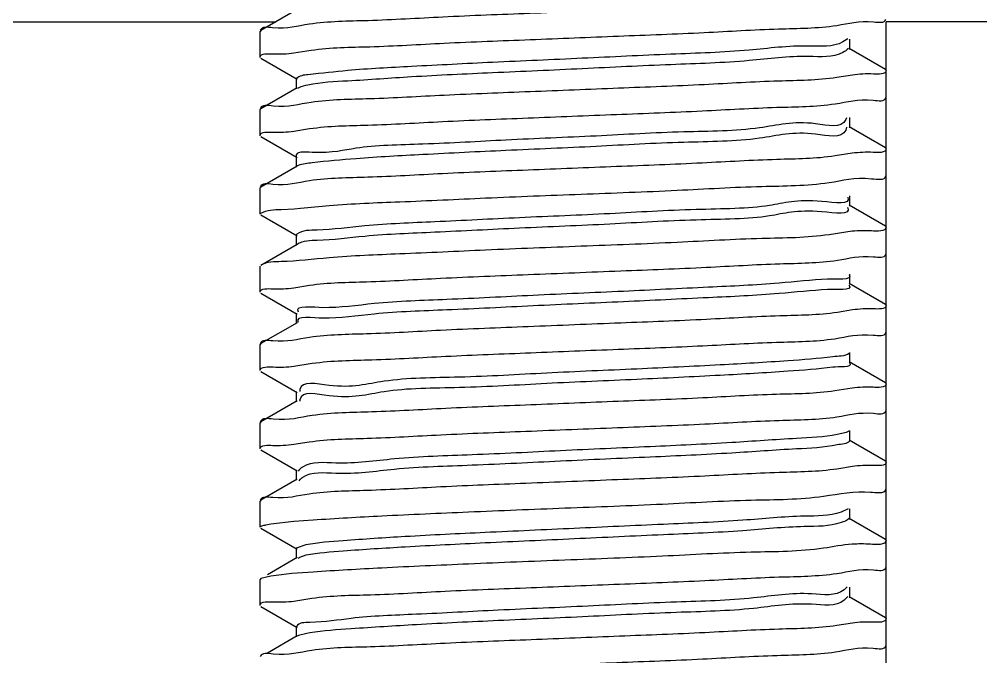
# Model space of a CAD drawing. Extents: x 69728788 to 150676229, y 20327566 to 43663798.
# Drawn here: x 75458411.1 to 75458495, y 20763363.9 to 20763419.5 of the extents above; entities that cross this region are included whole.
import ezdxf

# ---------------------------------------------------------------- set-up
doc = ezdxf.new("R2010")
doc.units = 0
doc.header["$LTSCALE"] = 1000
doc.header["$MEASUREMENT"] = 0
doc.layers.get('0').update_dxf_attribs({"linetype": 'CONTINUOUS'})
doc.layers.add('02___PRT_ALL_AXES', color=7, linetype='CONTINUOUS')

msp = doc.modelspace()

# ---------------------------------------------------------------- linework, layer by layer
at = {"color": 0, "linetype": 'Continuous'}
for p, q in [((75458435.3556541, 20763420.36783263), (75458432.19409183, 20763418.53760982)), ((75458354.75798476, 20763419.2901268), (75458433.49417287, 20763419.2901268)), ((75458582.32115392, 20763419.2901268), (75458486.74462287, 20763419.2901268)), ((75458486.74462287, 20763307.78417391), (75458486.74462287, 20763419.2901268)), ((75458432.19409183, 20763418.53760982), (75458432.12946227, 20763418.46284142)), ((75458483.40037633, 20763417.8207914), (75458482.98023978, 20763417.53520984)), ((75458483.59141509, 20763416.86989924), (75458483.59141509, 20763417.78015192)), ((75458435.07630682, 20763416.57653697), (75458436.59383544, 20763416.81729523)), ((75458486.67999332, 20763415.12416228), (75458483.51843101, 20763416.95438509)), ((75458432.19410779, 20763416.11243211), (75458435.35564058, 20763414.28222637)), ((75458483.80185671, 20763414.65078056), (75458482.43672492, 20763414.43076319)), ((75458435.28267002, 20763414.36670437), (75458435.28267002, 20763413.4564517)), ((75458435.3556541, 20763413.54093756), (75458432.19409183, 20763411.71071475)), ((75458435.49166462, 20763413.53763047), (75458435.3851695, 20763413.48767758)), ((75458432.19409183, 20763411.71071475), (75458432.12946227, 20763411.63594635)), ((75458483.28084463, 20763410.93216285), (75458483.22010264, 20763410.76249646)), ((75458483.59141509, 20763410.04300417), (75458483.59141509, 20763410.95325684)), ((75458435.07238172, 20763409.75854877), (75458436.44340782, 20763409.97939158)), ((75458483.29802883, 20763410.09761334), (75458483.22010264, 20763409.85224378)), ((75458486.67999332, 20763408.29726721), (75458483.51843101, 20763410.12749002)), ((75458432.19410779, 20763409.28553704), (75458435.35564058, 20763407.4553313)), ((75458435.28267002, 20763407.5398093), (75458435.28267002, 20763406.62955663)), ((75458483.7981763, 20763407.83230833), (75458482.29501928, 20763407.59348661)), ((75458435.3556541, 20763406.71404248), (75458432.19409183, 20763404.88381967)), ((75458435.44676583, 20763406.76483702), (75458435.35042, 20763406.7236608)), ((75458432.19409183, 20763404.88381967), (75458432.12946227, 20763404.80905128)), ((75458483.59141509, 20763403.21610909), (75458483.59141509, 20763404.12636177)), ((75458433.97332451, 20763402.93498426), (75458435.10022005, 20763402.99068997)), ((75458435.10022005, 20763402.99068997), (75458435.65003785, 20763403.03269649)), ((75458483.38821311, 20763403.10395008), (75458483.40083706, 20763403.07953043)), ((75458486.67999332, 20763401.47037213), (75458483.51843101, 20763403.30059494)), ((75458432.19410779, 20763402.45864196), (75458435.35564058, 20763400.62843622)), ((75458435.33099505, 20763400.78165571), (75458435.28267002, 20763400.71291422)), ((75458435.28267002, 20763400.71291422), (75458435.28267002, 20763399.80266155)), ((75458483.78754711, 20763401.03285584), (75458481.76436007, 20763400.72898765)), ((75458435.3556541, 20763399.88714741), (75458432.19409183, 20763398.05692461)), ((75458432.19409183, 20763398.05692461), (75458432.18409581, 20763398.05089768)), ((75458483.59141509, 20763396.38921401), (75458483.59141509, 20763397.29946669)), ((75458435.07209498, 20763396.10570639), (75458436.43147808, 20763396.32472096)), ((75458486.67999332, 20763394.64347706), (75458483.51843101, 20763396.47369987)), ((75458432.19410779, 20763395.63174688), (75458435.35564058, 20763393.80154115)), ((75458435.28267002, 20763393.88601915), (75458435.28267002, 20763392.97576648)), ((75458483.80342928, 20763394.16650228), (75458482.49151097, 20763393.95413337)), ((75458435.3556541, 20763393.06025233), (75458432.19409183, 20763391.23002953)), ((75458432.19409183, 20763391.23002953), (75458432.12946227, 20763391.15526113)), ((75458483.59141509, 20763389.56231894), (75458483.59141509, 20763390.47257162)), ((75458435.07795689, 20763389.26406059), (75458436.67820369, 20763389.5158152)), ((75458486.67999332, 20763387.81658199), (75458483.51843101, 20763389.64680479)), ((75458432.19410779, 20763388.80485181), (75458435.35564058, 20763386.97464607)), ((75458435.28267002, 20763387.05912407), (75458435.28267002, 20763386.1488714)), ((75458483.79789993, 20763387.35280769), (75458482.27428147, 20763387.11129485)), ((75458435.3556541, 20763386.23335726), (75458432.19409183, 20763384.40313446)), ((75458435.5995772, 20763386.30566012), (75458435.59141782, 20763386.22146292)), ((75458432.19409183, 20763384.40313446), (75458432.12946227, 20763384.32836605)), ((75458483.59141509, 20763382.73542387), (75458483.59141509, 20763383.64567654)), ((75458486.67999332, 20763380.98968691), (75458483.51843101, 20763382.81990972)), ((75458432.19410779, 20763381.97795674), (75458435.35564058, 20763380.147751)), ((75458435.07142566, 20763382.45316343), (75458436.40966757, 20763382.66931815)), ((75458435.28267002, 20763380.232229), (75458435.28267002, 20763379.32197633)), ((75458483.8025548, 20763380.51467551), (75458482.46158597, 20763380.29812513)), ((75458435.3556541, 20763379.40646218), (75458432.19409183, 20763377.57623938)), ((75458435.62843187, 20763379.39968512), (75458435.59978345, 20763379.3742449)), ((75458435.59978345, 20763379.3742449), (75458435.50314471, 20763379.2770783)), ((75458432.19409183, 20763377.57623938), (75458432.12946227, 20763377.50147098)), ((75458483.44992168, 20763376.83269184), (75458482.81457463, 20763376.54247104)), ((75458483.59141509, 20763375.90852879), (75458483.59141509, 20763376.81878147)), ((75458432.55463777, 20763375.41066664), (75458432.63102278, 20763375.42756998)), ((75458432.63102278, 20763375.42756998), (75458433.06655519, 20763375.51130761)), ((75458433.06655519, 20763375.51130761), (75458435.05711481, 20763375.74226429)), ((75458435.05711481, 20763375.74226429), (75458436.74008095, 20763375.86646644)), ((75458486.67999332, 20763374.16279184), (75458483.51843101, 20763375.99301464)), ((75458432.19410779, 20763375.15106167), (75458435.35564058, 20763373.32085592)), ((75458436.11155678, 20763373.69080226), (75458435.28267002, 20763373.40533392)), ((75458435.28267002, 20763373.40533392), (75458435.28267002, 20763372.49508126)), ((75458436.11155678, 20763372.78054958), (75458435.56199393, 20763372.58607395)), ((75458435.35566662, 20763372.57957435), (75458432.7678541, 20763371.0814086)), ((75458435.5216441, 20763372.56417426), (75458435.41541165, 20763372.49712275)), ((75458435.56199393, 20763372.58607395), (75458435.5216441, 20763372.56417426)), ((75458432.19407968, 20763370.74933726), (75458432.12946227, 20763370.6745759)), ((75458433.06655519, 20763370.96004423), (75458432.187011, 20763370.76139477)), ((75458483.34860624, 20763370.03447481), (75458483.08840653, 20763369.76975766)), ((75458483.59141509, 20763369.08163372), (75458483.59141509, 20763369.99188639)), ((75458435.0772854, 20763368.78576341), (75458436.63723476, 20763369.03217421)), ((75458483.3953555, 20763369.19437581), (75458483.08840653, 20763368.85950498)), ((75458486.68000545, 20763367.33588973), (75458483.51841849, 20763369.16612681)), ((75458432.19410779, 20763368.32416659), (75458435.35564058, 20763366.49396086)), ((75458483.80234244, 20763366.86139197), (75458482.45406967, 20763366.64377899)), ((75458435.28267002, 20763366.57843886), (75458435.28267002, 20763365.66818618)), ((75458435.35566662, 20763365.75267927), (75458432.7678541, 20763364.25451352)), ((75458435.47176574, 20763365.77027341), (75458435.36964205, 20763365.72596315))]:
    msp.add_line(p, q, dxfattribs=at)
msp.add_lwpolyline([(75458432.12946227, 20763402.53341958), (75458432.14312342, 20763402.56778949), (75458432.18409581, 20763402.60216106)], dxfattribs=at)
for points, start_tangent, end_tangent in [([(75458482.44447604, 20763421.25823058), (75458477.3737993, 20763420.94819995), (75458470.90909298, 20763420.64064401), (75458463.54523173, 20763420.3336478), (75458455.65186912, 20763420.01847144), (75458448.05682424, 20763419.70250937), (75458441.5404384, 20763419.39304743), (75458436.42039953, 20763419.08021921)], (-0.9890776436100724, -0.1473954372114232), (-0.9890479809424422, -0.1475943474313256)), ([(75458436.42039953, 20763419.08021921), (75458433.21802804, 20763418.77066186), (75458432.14304033, 20763418.55426907)], (-0.9890479806450267, -0.1475943494243432), (-0.3102230438565717, -0.9506638012780143)), ([(75458436.59383544, 20763416.81729523), (75458441.68553604, 20763417.12503619), (75458448.18990725, 20763417.43269573), (75458455.67884983, 20763417.74392366), (75458463.4003419, 20763418.05218712), (75458470.871768, 20763418.36337634), (75458477.35624832, 20763418.67164246), (75458482.43672492, 20763418.98202656)], (0.9892400474388505, 0.1463014987728457), (0.9890765641663137, 0.1474026804944879)), ([(75458482.43672492, 20763418.98202656), (75458485.64524099, 20763419.29130098), (75458486.73122625, 20763419.50937035)], (0.9890765637374456, 0.1474026833722057), (0.3066224306444907, 0.951831227175104)), ([(75458482.98023978, 20763417.53520984), (75458479.9848759, 20763417.17875125), (75458474.7977229, 20763416.82229264), (75458467.97208226, 20763416.46583405), (75458460.23602897, 20763416.10937543), (75458452.41474968, 20763415.75291684), (75458445.34252186, 20763415.39645826), (75458439.77372347, 20763415.03999965), (75458436.30236511, 20763414.68354106), (75458435.30993201, 20763414.34285517)], (-0.877818903808055, -0.4789926639492768), (-0.6584261785602218, -0.7526453131366613)), ([(75458432.12946227, 20763416.18720973), (75458433.26888195, 20763416.50218786)], (0, 1), (0.9991855941158476, -0.0403503223204096)), ([(75458433.26888195, 20763416.50218786), (75458435.07630682, 20763416.57653697)], (0.9991855941465294, -0.04035032156064251), (0.9920623342028518, 0.1257470677828676)), ([(75458482.98023978, 20763416.62495716), (75458479.9848759, 20763416.26849858), (75458474.7977229, 20763415.91203995), (75458467.97208226, 20763415.55558137), (75458460.23602897, 20763415.19912276), (75458452.41474968, 20763414.84266417), (75458445.34252186, 20763414.48620559), (75458439.77372347, 20763414.12974697), (75458436.30236511, 20763413.77328838), (75458435.49166462, 20763413.53763047)], (-0.8778189037782836, -0.4789926640038369), (-0.9249523173013219, -0.3800831628984833)), ([(75458483.45781836, 20763416.9726937), (75458482.98023978, 20763416.62495716)], (-0.6098141861233511, -0.7925444204602762), (-0.877818910787477, -0.4789926511585407)), ([(75458485.64524099, 20763414.7400376), (75458483.80185671, 20763414.65078056)], (-0.9993397214999167, 0.0363334698655246), (-0.9908694450892009, -0.1348248596832912)), ([(75458486.74462287, 20763415.04939389), (75458485.64524099, 20763414.7400376)], (0, -1), (-0.9993397214908252, 0.03633347011558358)), ([(75458482.43672492, 20763414.43076319), (75458477.35624832, 20763414.12037908), (75458470.871768, 20763413.81211296), (75458463.4003419, 20763413.50092373), (75458455.67884983, 20763413.19266028), (75458448.18990725, 20763412.88143234), (75458441.68553604, 20763412.57377281), (75458436.59383544, 20763412.26603185)], (-0.9890765641663137, -0.1474026804944879), (-0.9892400474388505, -0.1463014987728457)), ([(75458436.59383544, 20763412.26603185), (75458433.26888195, 20763411.95092447), (75458432.14217362, 20763411.72663082)], (-0.9892400474208793, -0.1463014988943605), (-0.2930971692663413, -0.9560826582299554)), ([(75458436.44340782, 20763409.97939158), (75458441.5274054, 20763410.2898339), (75458448.02518806, 20763410.59859746), (75458455.50011642, 20763410.90984533), (75458463.2232164, 20763411.21817239), (75458470.71056405, 20763411.52942863), (75458477.21169403, 20763411.83714822), (75458482.29501301, 20763412.14474953)], (0.989081530123836, 0.1473693549144164), (0.9892352233687107, 0.1463341137488355)), ([(75458482.29501301, 20763412.14474953), (75458485.61013266, 20763412.45947097), (75458486.73182732, 20763412.68299204)], (0.9892352234591898, 0.1463341131371861), (0.2947372675691037, 0.9555783291315781)), ([(75458483.22010264, 20763410.76249646), (75458480.59223919, 20763410.40603787), (75458475.70780064, 20763410.04957929), (75458469.08779855, 20763409.69312068), (75458461.438373, 20763409.33666208), (75458453.57547024, 20763408.98020347), (75458446.33780763, 20763408.62374488), (75458440.4974096, 20763408.26728629), (75458436.67725773, 20763407.91082768), (75458435.28483866, 20763407.55436909), (75458435.28897183, 20763407.54302916)], (-0.4168822597033076, -0.9089604950407164), (0.4549932418055072, -0.8904948904464952)), ([(75458432.12946227, 20763409.36031466), (75458433.22993621, 20763409.6698256)], (0, 1), (0.9993350630205589, -0.03646137432538489)), ([(75458433.22993621, 20763409.6698256), (75458435.07238172, 20763409.75854877)], (0.9993350627602182, -0.0364613814608142), (0.9909149468841469, 0.1344900295248248)), ([(75458483.22010264, 20763409.85224378), (75458480.59223919, 20763409.4957852), (75458475.70780064, 20763409.13932661), (75458469.08779855, 20763408.78286799), (75458461.438373, 20763408.42640941), (75458453.57547024, 20763408.06995079), (75458446.33780763, 20763407.71349221), (75458440.4974096, 20763407.35703361), (75458436.67725773, 20763407.00057501), (75458435.44676583, 20763406.76483702)], (-0.4168822595570668, -0.9089604951077878), (-0.9430112784408944, -0.332760768020015)), ([(75458485.61013432, 20763407.90820782), (75458483.7981763, 20763407.83230833)], (-0.9992037102128741, 0.0398991916813724), (-0.9919446009894002, -0.1266724459698307)), ([(75458486.74462287, 20763408.22249881), (75458485.61013432, 20763407.90820782)], (0, -1), (-0.9992037105656415, 0.03989918284694662)), ([(75458482.29501928, 20763407.59348661), (75458477.21170698, 20763407.28588551), (75458470.71058309, 20763406.97816606), (75458463.22324905, 20763406.66691033), (75458455.50052702, 20763406.35859846), (75458448.02870835, 20763406.04748824), (75458441.52958673, 20763405.73868548), (75458436.44371204, 20763405.42815064)], (-0.9892352226390767, -0.1463341186812437), (-0.9890806255052664, -0.1473754262084115)), ([(75458436.44371204, 20763405.42815064), (75458433.2299133, 20763405.11855897), (75458432.14283381, 20763404.90030495)], (-0.9890806254299322, -0.1473754267140024), (-0.306168787480403, -0.9519772442515524)), ([(75458481.76436007, 20763405.28025103), (75458485.48144144, 20763405.61509636), (75458486.73367167, 20763405.85779202)], (0.9891391142418161, 0.1469823549849281), (0.2573096328451629, 0.9663290085913221)), ([(75458435.65003785, 20763403.03269649), (75458438.15200078, 20763403.26900347), (75458444.3026254, 20763403.60188494), (75458451.80510035, 20763403.93237904), (75458460.14037393, 20763404.26813112), (75458468.51361069, 20763404.60829243), (75458475.90628923, 20763404.94354796), (75458481.76436007, 20763405.28025103)], (0.9965557486650621, 0.08292550755116192), (0.9891391139754053, 0.1469823567777787)), ([(75458483.40083706, 20763403.98978311), (75458481.14700733, 20763403.6333245), (75458476.57742669, 20763403.27686591), (75458470.17952153, 20763402.92040732), (75458462.63574138, 20763402.56394871), (75458454.75076355, 20763402.20749012), (75458447.3656601, 20763401.85103151), (75458441.26818264, 20763401.49457292), (75458437.10873479, 20763401.13811433)], (0.4328371708613393, -0.901472120212684), (-0.9996410622340564, -0.02679079497826601)), ([(75458432.18409583, 20763402.60216106), (75458433.97332451, 20763402.93498426)], (0.8463494202165813, 0.5326280680728875), (0.9996209850423927, 0.02752973415920741)), ([(75458483.40083706, 20763403.07953043), (75458481.14700733, 20763402.72307182), (75458476.57742669, 20763402.36661323), (75458470.17952153, 20763402.01015464), (75458462.63574138, 20763401.65369602), (75458454.75076355, 20763401.29723744), (75458447.3656601, 20763400.94077883), (75458441.26818264, 20763400.58432024), (75458437.10873479, 20763400.22786165)], (0.4328371708613393, -0.901472120212684), (-0.9996410622340564, -0.02679079497826601)), ([(75458486.74462287, 20763401.39560374), (75458485.48144144, 20763401.06383297)], (0, -1), (-0.9986446526485125, 0.05204668804575311)), ([(75458481.76436007, 20763400.72898765), (75458475.90628923, 20763400.39228457), (75458468.51361069, 20763400.05702905), (75458460.14037393, 20763399.71686773), (75458451.80510035, 20763399.38111566), (75458444.3026254, 20763399.05062156), (75458438.15200078, 20763398.71774007), (75458433.97332451, 20763398.38372088)], (-0.9891391139794831, -0.1469823567503373), (-0.9996209850070926, -0.02752973544097341)), ([(75458437.10873479, 20763401.13811433), (75458435.33099505, 20763400.78165571)], (-0.9996410621936114, -0.02679079648738651), (-0.8148139096451634, -0.5797225997395338)), ([(75458485.48144144, 20763401.06383297), (75458483.78754711, 20763401.03285584)], (-0.9986446522501836, 0.05204669568867739), (-0.9955575547831143, -0.09415495268049684)), ([(75458437.10873479, 20763400.22786165), (75458435.35499854, 20763399.8881103)], (-0.9996410623353567, -0.026790791198464), (-0.8266033321341741, -0.5627849778598221)), ([(75458482.49151097, 20763398.50539674), (75458485.65962493, 20763398.81265989), (75458486.7309652, 20763399.02846598)], (0.9890743471119547, 0.1474175562307982), (0.3117378939435519, 0.9501681353737552)), ([(75458433.97332451, 20763398.38372088), (75458432.19399707, 20763398.05707766)], (-0.9996209851504173, -0.0275297302367699), (-0.8502726160824564, -0.5263425484798809)), ([(75458436.43147808, 20763396.32472096), (75458441.42187509, 20763396.63046905), (75458447.87184563, 20763396.93808184), (75458455.51554233, 20763397.25667541), (75458463.59230559, 20763397.5792257), (75458471.06441994, 20763397.89114743), (75458477.47595279, 20763398.1972852), (75458482.49151097, 20763398.50539674)], (0.989141697056184, 0.1469649725098203), (0.9890743472294747, 0.1474175554423174)), ([(75458483.52160928, 20763397.21754698), (75458481.64780107, 20763396.86061114)], (0.6286623346909287, -0.777678384000064), (-0.9984921096883094, -0.05489541775220732)), ([(75458481.64780107, 20763396.86061114), (75458477.40443903, 20763396.50415253), (75458471.244537, 20763396.14769394), (75458463.82515731, 20763395.79123535), (75458455.9377077, 20763395.43477674), (75458448.42352393, 20763395.07831815), (75458442.08412634, 20763394.72185954), (75458437.59572352, 20763394.36540095)], (-0.9984921097616475, -0.05489541641826041), (-0.9999482298172525, 0.0101753469396964)), ([(75458483.5130815, 20763396.31715327), (75458483.52199373, 20763396.30681706), (75458481.64780107, 20763395.95035847)], (0.6770251774287166, -0.7359598556494878), (-0.9984921098066801, -0.0548954155991636)), ([(75458432.12946227, 20763395.70652451), (75458433.22886796, 20763396.01588416)], (0, 1), (0.9993425790796607, -0.03625478779984849)), ([(75458433.22886796, 20763396.01588416), (75458435.07209498, 20763396.10570639)], (0.9993425791039351, -0.0362547871307417), (0.9908143387316054, 0.13522923561069)), ([(75458481.64780107, 20763395.95035847), (75458477.40443903, 20763395.59389985), (75458471.244537, 20763395.23744126), (75458463.82515731, 20763394.88098267), (75458455.9377077, 20763394.52452407), (75458448.42352393, 20763394.16806547), (75458442.08412634, 20763393.81160686), (75458437.59572352, 20763393.45514827)], (-0.9984921097616475, -0.05489541641826041), (-0.9999482298172525, 0.0101753469396964)), ([(75458437.59572352, 20763394.36540095), (75458435.43708287, 20763394.00894236), (75458435.44512719, 20763393.99665149)], (-0.9999482298267668, 0.0101753460047166), (0.5628716612486776, -0.8265443079249618)), ([(75458486.74462287, 20763394.56870866), (75458485.65962493, 20763394.2613965)], (0, -1), (-0.9993934387527442, 0.03482462602763851)), ([(75458437.59572352, 20763393.45514827), (75458435.43708287, 20763393.09868968)], (-0.9999482297904385, 0.0101753495747604), (0.5313311260095451, -0.847164231146139)), ([(75458482.49151097, 20763393.95413337), (75458477.47595279, 20763393.64602182), (75458471.06441994, 20763393.33988404), (75458463.59230559, 20763393.02796232), (75458455.51554233, 20763392.70541204), (75458447.87184563, 20763392.38681845), (75458441.42187509, 20763392.07920566), (75458436.43147808, 20763391.77345757)], (-0.9890743472294747, -0.1474175554423174), (-0.989141697056184, -0.1469649725098203)), ([(75458485.65962493, 20763394.2613965), (75458483.80342929, 20763394.16650228)], (-0.9993934389654242, 0.03482461992416939), (-0.9904305178757005, -0.1380122793829303)), ([(75458435.43265417, 20763393.10594517), (75458435.43708287, 20763393.09868968)], (0.5103252216038836, -0.8599814929374627), (0.531331428261782, -0.8471640415771287)), ([(75458482.27428147, 20763391.66255822), (75458485.61326852, 20763391.97922346), (75458486.73178498, 20763392.20226967)], (0.9892763686883532, 0.1460556960710048), (0.2955828036425034, 0.9553171233631466)), ([(75458436.43147808, 20763391.77345757), (75458433.22886796, 20763391.46462078), (75458432.14285609, 20763391.24653357)], (-0.9891416973846889, -0.1469649702988315), (-0.3066055554356776, -0.9518366631812306)), ([(75458436.67820369, 20763389.5158152), (75458441.88165602, 20763389.82768402), (75458448.32065079, 20763390.13081749), (75458455.73493487, 20763390.43859603), (75458463.36965261, 20763390.74337277), (75458470.7657667, 20763391.05115616), (75458477.17126015, 20763391.35434556), (75458482.27428147, 20763391.66255822)], (0.9892895340244784, 0.1459664957092226), (0.9892763686806227, 0.1460556961233644)), ([(75458483.53303798, 20763390.36372099), (75458482.09337538, 20763390.08789776)], (-0.8579614999596072, -0.5137139910369007), (-0.9923445237989874, -0.1235003890121856)), ([(75458482.09337538, 20763390.08789776), (75458478.1867816, 20763389.73143917), (75458472.28019722, 20763389.37498057), (75458465.00366369, 20763389.01852198), (75458457.13335177, 20763388.66206339), (75458449.50876914, 20763388.30560477), (75458442.94321212, 20763387.94914619), (75458438.13701323, 20763387.59268757), (75458435.60283841, 20763387.23622898), (75458435.59031124, 20763387.06433366)], (-0.9923445235529967, -0.1235003909887574), (0.0169314888538189, -0.9998566520682818)), ([(75458483.57436469, 20763389.54930935), (75458483.58327138, 20763389.53410369), (75458482.09337538, 20763389.17764509)], (0.6065978512017391, -0.795008834490179), (-0.9923445238924165, -0.1235003882614689)), ([(75458432.12946227, 20763388.87962944), (75458433.2766239, 20763389.19568341)], (0, 1), (0.9991363865109815, -0.0415509464366217)), ([(75458433.2766239, 20763389.19568341), (75458435.07795689, 20763389.26406059)], (0.9991363868182132, -0.0415509390489053), (0.9926274772305982, 0.1212051626244451)), ([(75458482.09337538, 20763389.17764509), (75458478.1867816, 20763388.8211865), (75458472.28019722, 20763388.46472789), (75458465.00366369, 20763388.10826929), (75458457.13335177, 20763387.75181071), (75458449.50876914, 20763387.3953521), (75458442.94321212, 20763387.03889351), (75458438.13701323, 20763386.68243489), (75458435.60250463, 20763386.32404811)], (-0.9923445235484182, -0.1235003910255471), (-0.169270924262839, -0.9855695582754189)), ([(75458482.27428147, 20763387.11129485), (75458477.17126015, 20763386.80308218), (75458470.7657667, 20763386.49989279), (75458463.36965261, 20763386.19210938), (75458455.73493487, 20763385.88733264), (75458448.32065079, 20763385.57955412), (75458441.88165602, 20763385.27642063), (75458436.67820369, 20763384.96455182)], (-0.9892763686806227, -0.1460556961233644), (-0.9892895340244784, -0.1459664957092226)), ([(75458485.61326852, 20763387.42796008), (75458483.79789993, 20763387.35280769)], (-0.999205716121721, 0.0398489255774717), (-0.9920584940057536, -0.1257773607253554)), ([(75458486.74462287, 20763387.74181359), (75458485.61326852, 20763387.42796008)], (0, -1), (-0.9992057158145448, 0.0398489332798679)), ([(75458435.60250463, 20763386.32404811), (75458435.5995772, 20763386.30566012)], (-0.1692714301358696, -0.9855694713919245), (-0.1454048099053376, -0.9893722460511983)), ([(75458482.46158597, 20763384.84938851), (75458485.65150496, 20763385.15771417), (75458486.73111327, 20763385.37479976)], (0.9890793746469968, 0.1473838208485099), (0.30883941925137, 0.9511141956234681)), ([(75458436.67820369, 20763384.96455182), (75458433.2766239, 20763384.64442002), (75458432.1420338, 20763384.41892761)], (-0.9892895341083547, -0.1459664951407498), (-0.2903105161509451, -0.9569324972077038)), ([(75458436.40966757, 20763382.66931815), (75458441.45458275, 20763382.97840938), (75458447.89407595, 20763383.28526789), (75458455.30508545, 20763383.59441887), (75458463.31869687, 20763383.91442915), (75458470.94366233, 20763384.23205315), (75458477.4180201, 20763384.54042852), (75458482.46158597, 20763384.84938851)], (0.9890801964862779, 0.1473783054545881), (0.9890793745865512, 0.1473838212541556)), ([(75458483.49855374, 20763383.59860237), (75458482.48262247, 20763383.31518441)], (-0.8829195784921017, -0.4695242463551053), (-0.9791402019096361, -0.2031857893760221)), ([(75458482.48262247, 20763383.31518441), (75458478.92250936, 20763382.95872579), (75458473.28392729, 20763382.60226721), (75458466.16833058, 20763382.2458086), (75458458.33472317, 20763381.88935002), (75458450.6186976, 20763381.53289142), (75458443.84330414, 20763381.17643281), (75458438.73125814, 20763380.81997422), (75458435.8278495, 20763380.46351561), (75458435.45137955, 20763380.12062152)], (-0.9791402030883561, -0.2031857836958402), (-0.5517345026595937, -0.8340198070639396)), ([(75458483.57625821, 20763382.74652167), (75458482.48262247, 20763382.40493173)], (-0.5907665132486755, -0.8068425663188591), (-0.9791402019469221, -0.2031857891963433)), ([(75458432.12946227, 20763382.05273436), (75458433.22109078, 20763382.36099045)], (0, 1), (0.9993683257682628, -0.0355380001004469)), ([(75458433.22109078, 20763382.36099045), (75458435.07142566, 20763382.45316343)], (0.999368326168628, -0.035537988841731), (0.9906451175272039, 0.1364633691490599)), ([(75458482.48262247, 20763382.40493173), (75458478.92250936, 20763382.04847313), (75458473.28392729, 20763381.69201453), (75458466.16833058, 20763381.33555592), (75458458.33472317, 20763380.97909734), (75458450.6186976, 20763380.62263874), (75458443.84330414, 20763380.26618013), (75458438.73125814, 20763379.90972154), (75458435.8278495, 20763379.55326292), (75458435.62843187, 20763379.39968512)], (-0.9791402030837744, -0.2031857837179192), (-0.7549094484619657, -0.655829036123631)), ([(75458482.46158597, 20763380.29812513), (75458477.4180201, 20763379.98916515), (75458470.94366233, 20763379.68078976), (75458463.31869687, 20763379.36316575), (75458455.30508545, 20763379.04315549), (75458447.89407595, 20763378.7340045), (75458441.45458275, 20763378.42714599), (75458436.40966757, 20763378.11805477)], (-0.9890793745865512, -0.1473838212541556), (-0.9890801964862779, -0.1473783054545881)), ([(75458485.65150496, 20763380.60645078), (75458483.8025548, 20763380.51467551)], (-0.9993636424776097, 0.0356694560357273), (-0.9906706113875461, -0.1362781704200112)), ([(75458486.74462287, 20763380.91491851), (75458485.65150496, 20763380.60645078)], (0, -1), (-0.9993636426634173, 0.03566945082988582)), ([(75458485.38095084, 20763378.29446416), (75458486.7348063, 20763378.55134026)], (0.9981595448606003, -0.06064258407818061), (0.2335407825330075, 0.972347007448406)), ([(75458436.40966757, 20763378.11805477), (75458433.22109078, 20763377.80972707), (75458432.14299253, 20763377.59285841)], (-0.9890801964714637, -0.1473783055540092), (-0.3092840023368083, -0.9509697187074494)), ([(75458436.74008095, 20763375.86646644), (75458442.73262869, 20763376.21737943), (75458450.29831187, 20763376.5617904), (75458458.71027544, 20763376.9036425), (75458467.24350871, 20763377.24756671), (75458474.98370059, 20763377.59064884), (75458481.2926435, 20763377.94073359)], (0.9978150438002654, 0.0660691937734571), (0.9892853470461815, 0.1459948701828811)), ([(75458481.2926435, 20763377.94073359), (75458485.38095084, 20763378.29446416)], (0.9892853468461754, 0.1459948715381552), (0.9981595445701451, -0.0606425888589909)), ([(75458482.81457463, 20763376.54247104), (75458479.60979319, 20763376.18601242), (75458474.25323185, 20763375.82955383), (75458467.31626241, 20763375.47309525), (75458459.53883511, 20763375.11663663), (75458451.75054984, 20763374.76017804), (75458444.78216468, 20763374.40371943), (75458439.37698093, 20763374.04726084), (75458436.11155678, 20763373.69080226)], (-0.9412874949279877, -0.3376060602124813), (-0.9853305715818599, -0.170656569478487)), ([(75458432.12946227, 20763375.22583929), (75458432.36472218, 20763375.36856524), (75458432.55463777, 20763375.41066664)], (0, 1), (0.976173980495086, 0.2169893080416166)), ([(75458482.81457463, 20763375.63221835), (75458479.60979319, 20763375.27575975), (75458474.25323185, 20763374.91930116), (75458467.31626241, 20763374.56284257), (75458459.53883511, 20763374.20638396), (75458451.75054984, 20763373.84992537), (75458444.78216468, 20763373.49346676), (75458439.37698093, 20763373.13700817), (75458436.11155678, 20763372.78054958)], (-0.9412874949279877, -0.3376060602124813), (-0.9853305715818599, -0.170656569478487)), ([(75458483.51647921, 20763375.97797668), (75458482.81457463, 20763375.63221835)], (-0.6797389979662504, -0.7334540848913707), (-0.9412874955725894, -0.3376060584152519)), ([(75458483.7814067, 20763373.74197043), (75458481.2926435, 20763373.38947021)], (-0.9977008039102777, -0.06777245662351182), (-0.9892853466171787, -0.1459948730898745)), ([(75458485.38095084, 20763373.74320079), (75458483.7814067, 20763373.74197043)], (-0.9981595444760587, 0.06064259040762641), (-0.9977008043943021, -0.06777244949802738)), ([(75458486.74462287, 20763374.08802344), (75458485.38095084, 20763373.74320079)], (0, -1), (-0.9981595446295816, 0.0606425878806842)), ([(75458481.2926435, 20763373.38947021), (75458474.98370059, 20763373.03938545), (75458467.24350871, 20763372.69630332), (75458458.71027544, 20763372.35237912), (75458450.29831187, 20763372.01052701), (75458442.73262869, 20763371.66611604), (75458436.74008095, 20763371.31520306)], (-0.9892853470461815, -0.1459948701828811), (-0.9978150438002654, -0.0660691937734571)), ([(75458436.74008095, 20763371.31520306), (75458433.06655519, 20763370.96004423)], (-0.9978150437363025, -0.06606919473946281), (-0.9884677602497621, -0.1514314595677499)), ([(75458436.63723476, 20763369.03217421), (75458441.7660017, 20763369.34097701), (75458448.2732047, 20763369.64806456), (75458455.7647737, 20763369.95910902), (75458463.48101133, 20763370.26716639), (75458470.94164874, 20763370.57817465), (75458477.39237982, 20763370.88528358), (75458482.45406967, 20763371.19504239)], (0.9892654365474279, 0.1461297233714854), (0.9890743504155283, 0.1474175340660024)), ([(75458482.45406967, 20763371.19504239), (75458485.64964855, 20763371.50366043), (75458486.73114707, 20763371.72103801)], (0.9890743503348265, 0.147417534607458), (0.3081772435104679, 0.9513289581329321)), ([(75458483.08840653, 20763369.76975766), (75458480.24692437, 20763369.41329907), (75458475.18570103, 20763369.05684045), (75458468.44460528, 20763368.70038186), (75458460.74269398, 20763368.34392328), (75458452.90151192, 20763367.98746467), (75458445.75745955, 20763367.63100608), (75458440.07257615, 20763367.27454747), (75458436.4532549, 20763366.91808888), (75458435.29059088, 20763366.57396453)], (-0.7709612510812769, -0.6368820529196851), (-0.4918333693322828, -0.8706893457549909)), ([(75458432.12946227, 20763368.39894421), (75458433.27729769, 20763368.71509164)], (0, 1), (0.9991483933536667, -0.041261217369178)), ([(75458433.27729769, 20763368.71509164), (75458435.0772854, 20763368.78576341)], (0.9991483933090789, -0.04126121844888128), (0.9923759560471341, 0.1232475633006052)), ([(75458483.08840653, 20763368.85950498), (75458480.24692437, 20763368.5030464), (75458475.18570103, 20763368.14658778), (75458468.44460528, 20763367.79012919), (75458460.74269398, 20763367.4336706), (75458452.90151192, 20763367.07721199), (75458445.75745955, 20763366.72075341), (75458440.07257615, 20763366.36429479), (75458436.4532549, 20763366.0078362), (75458435.47176574, 20763365.77027341)], (-0.7709612512284815, -0.6368820527414903), (-0.9367216847087474, -0.3500749711081984)), ([(75458485.64964855, 20763366.95239706), (75458483.80234244, 20763366.86139197)], (-0.999356465379811, 0.03586997495915732), (-0.9907315133428162, -0.1358347101055299)), ([(75458486.74462287, 20763367.26112836), (75458485.64964855, 20763366.95239706)], (0, -1), (-0.9993564654833614, 0.03586997207419061)), ([(75458482.45406967, 20763366.64377899), (75458477.39237982, 20763366.33402019), (75458470.94164874, 20763366.02691127), (75458463.48101133, 20763365.71590301), (75458455.7647737, 20763365.40784563), (75458448.2732047, 20763365.09680118), (75458441.7660017, 20763364.78971363), (75458436.63723476, 20763364.48091082)], (-0.9890743504155283, -0.1474175340660024), (-0.9892654365474279, -0.1461297233714854)), ([(75458436.63723476, 20763364.48091082), (75458433.27729769, 20763364.16382826), (75458432.14203165, 20763363.93823121)], (-0.9892654367929845, -0.1461297217091224), (-0.2902916752130724, -0.9569382128967305)), ([(75458436.45760527, 20763362.19217246), (75458441.55558848, 20763362.50305298), (75458448.05552757, 20763362.81166033), (75458455.51891884, 20763363.12233579), (75458463.25237577, 20763363.43107847), (75458470.73508665, 20763363.74223461), (75458477.24635975, 20763364.0507009), (75458482.32461913, 20763364.35864038)], (0.9890855266182985, 0.1473425296179049), (0.989200301770142, 0.1465699934429285)), ([(75458482.32461913, 20763364.35864038), (75458485.6160291, 20763364.67202897), (75458486.73172815, 20763364.89464012)], (0.9892003017322507, 0.146569993698656), (0.2967080018734269, 0.954968251631581))]:
    msp.add_spline(points, degree=3, dxfattribs=dict(at, start_tangent=start_tangent, end_tangent=end_tangent))
at = {"layer": '02___PRT_ALL_AXES', "color": 0, "linetype": 'Continuous'}
for p, q in [((75458432.12946227, 20763416.18720973), (75458432.12946227, 20763418.46284142)), ((75458432.12946227, 20763409.36031466), (75458432.12946227, 20763411.63594635)), ((75458432.12946227, 20763402.53341958), (75458432.12946227, 20763404.80905128)), ((75458432.12946227, 20763395.70652451), (75458432.12946227, 20763397.9821562)), ((75458432.12946227, 20763388.87962944), (75458432.12946227, 20763391.15526113)), ((75458432.12946227, 20763382.05273436), (75458432.12946227, 20763384.32836605)), ((75458432.12946227, 20763375.22583929), (75458432.12946227, 20763377.50147098)), ((75458432.12946227, 20763368.39894421), (75458432.12946227, 20763370.6745759))]:
    msp.add_line(p, q, dxfattribs=at)

doc.saveas('drawing.dxf')
